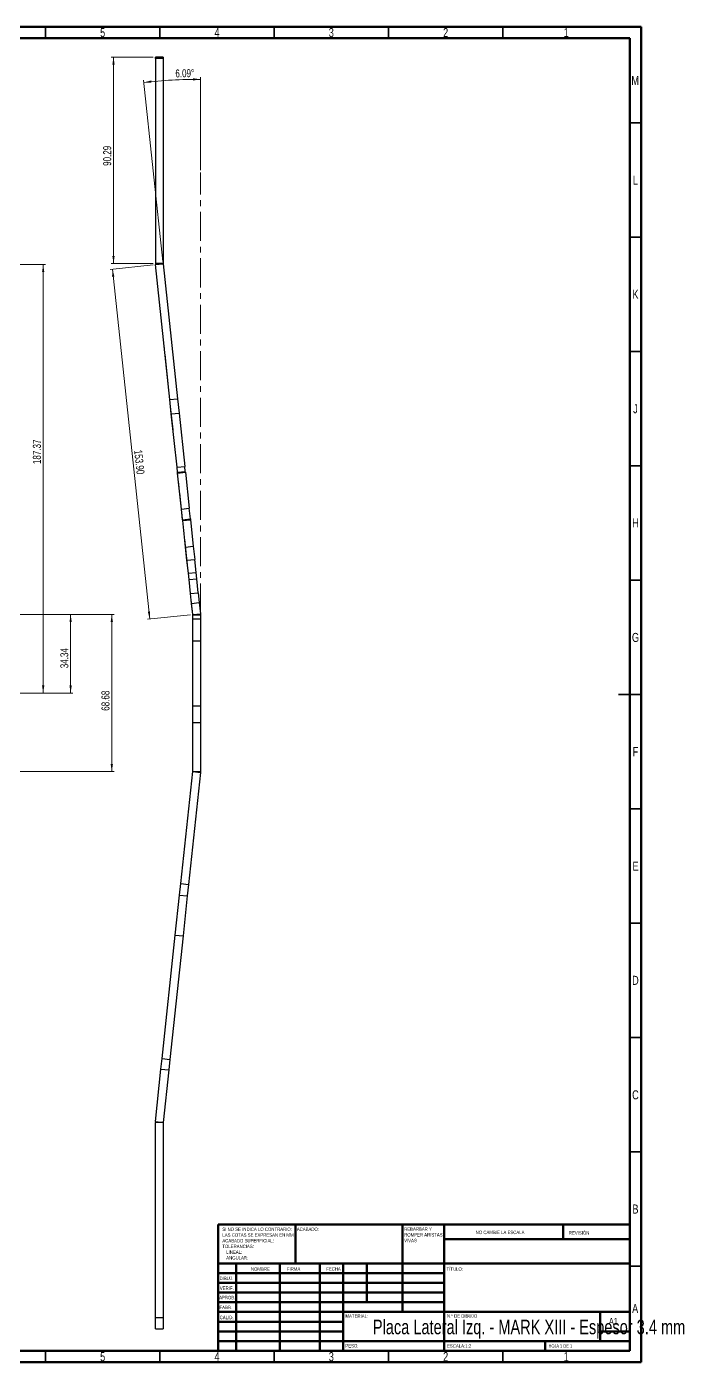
# Model space of a CAD drawing. Header units: millimetres. Extents: x 0 to 855, y 0 to 589.
# Drawn here: x 567 to 855, y 5 to 589 of the extents above; entities that cross this region are included whole.
import ezdxf

# ---------------------------------------------------------------- set-up
doc = ezdxf.new("R2010")
doc.units = ezdxf.units.MM
doc.linetypes.add('CENTERX2', pattern=[20.32, 12.7, -2.54, 2.54, -2.54])
doc.styles.add('SLDTEXTSTYLE0', font='TXT', dxfattribs={"width": 0.75})
doc.styles.add('SLDTEXTSTYLE1', font='TXT', dxfattribs={"width": 0.681818})
doc.dimstyles.new('SLDDIMSTYLE0', dxfattribs={"dimtxt": 3.5, "dimasz": 3.302, "dimexe": 0, "dimexo": 0.0625, "dimgap": 0.875, "dimtad": 1, "dimrnd": 1e-09, "dimzin": 4, "dimdsep": 46, "dimtxsty": 'SLDTEXTSTYLE0', "dimsah": 1, "dimcen": 0.09, "dimadec": 0, "dimazin": 1, "dimtfac": 1, "dimtofl": 0, "dimtmove": 0, "dimatfit": 3, "dimfxl": 0, "dimfrac": 2, "dimtolj": 1, "dimtzin": 12, "dimarcsym": 0})
doc.dimstyles.new('SLDDIMSTYLE1', dxfattribs={"dimtxt": 3.5, "dimasz": 3.302, "dimexe": 0, "dimexo": 0.0625, "dimgap": 0.875, "dimtad": 1, "dimrnd": 1e-09, "dimzin": 12, "dimdsep": 46, "dimtxsty": 'SLDTEXTSTYLE0', "dimsah": 1, "dimcen": 0.09, "dimadec": 0, "dimazin": 3, "dimtfac": 1, "dimtofl": 0, "dimtmove": 0, "dimatfit": 3, "dimfxl": 0, "dimfrac": 2, "dimtolj": 1, "dimtzin": 12, "dimarcsym": 0})
doc.dimstyles.new('SLDDIMSTYLE4', dxfattribs={"dimtxt": 3.5, "dimasz": 3.302, "dimexe": 0, "dimexo": 0.0625, "dimgap": 0.875, "dimtad": 1, "dimdec": 4, "dimzin": 12, "dimdsep": 46, "dimtxsty": 'SLDTEXTSTYLE0', "dimsah": 1, "dimcen": 0.09, "dimazin": 3, "dimtfac": 1, "dimtofl": 0, "dimtmove": 0, "dimatfit": 3, "dimfxl": 0, "dimfrac": 2, "dimtolj": 1, "dimtzin": 12, "dimarcsym": 0})

# ---------------------------------------------------------------- blocks, each defined once
blk = doc.blocks.new('SW_NOTE_0')
at = {"color": 0, "linetype": 'Continuous', "lineweight": 0, "char_height": 1.5, "attachment_point": 1, "style": 'SLDTEXTSTYLE0'}
for s, insert in [('SI NO SE INDICA LO CONTRARIO:', (0, 1.93)), ('ACABADO SUPERFICIAL:', (0, -3.07)), ('TOLERANCIAS:', (0, -5.57)), ('LAS COTAS SE EXPRESAN EN MM', (0, -0.57)), ('ANGULAR:', (1.69, -10.57)), ('LINEAL:', (1.69, -8.07))]:
    blk.add_mtext(s, dxfattribs=dict(at, insert=insert))
blk = doc.blocks.new('SW_NOTE_0_1')
at = {"color": 0, "linetype": 'Continuous', "lineweight": 0, "char_height": 1.5, "attachment_point": 1, "style": 'SLDTEXTSTYLE0'}
for s, insert in [('REBARBAR Y', (0, 1.93)), ('VIVAS', (0, -3.07)), ('ROMPER ARISTAS', (0, -0.57))]:
    blk.add_mtext(s, dxfattribs=dict(at, insert=insert))
blk = doc.blocks.new('_D_3')
at = {"color": 7, "linetype": 'Continuous', "lineweight": 0}
for p, q in [((357.01, 485.01), (575.44, 485.01)), ((574.44, 485.01), (574.44, 297.64)), ((519.07, 297.64), (575.44, 297.64))]:
    blk.add_line(p, q, dxfattribs=at)
at = {"color": 7, "linetype": 'Continuous', "lineweight": 18}
for points in [[(574.44, 485.01), (573.94, 481.71), (574.95, 481.71)], [(574.44, 297.64), (574.95, 300.94), (573.94, 300.94)]]:
    blk.add_solid(points, dxfattribs=at)
at = {"color": 7, "linetype": 'Continuous', "lineweight": 18, "insert": (569.93, 397.75), "char_height": 3.5, "attachment_point": 1, "rotation": 90, "style": 'SLDTEXTSTYLE0'}
blk.add_mtext('187.37', dxfattribs=at)
blk = doc.blocks.new('_D_4')
at = {"color": 7, "linetype": 'Continuous', "lineweight": 0}
for p, q in [((453.13, 331.98), (587.44, 331.98)), ((586.44, 331.98), (586.44, 297.64)), ((519.07, 297.64), (587.44, 297.64))]:
    blk.add_line(p, q, dxfattribs=at)
at = {"color": 7, "linetype": 'Continuous', "lineweight": 18}
for points in [[(586.44, 331.98), (585.94, 328.68), (586.95, 328.68)], [(586.44, 297.64), (586.95, 300.94), (585.94, 300.94)]]:
    blk.add_solid(points, dxfattribs=at)
at = {"color": 7, "linetype": 'Continuous', "lineweight": 18, "insert": (581.93, 308.48), "char_height": 3.5, "attachment_point": 1, "rotation": 90, "style": 'SLDTEXTSTYLE0'}
blk.add_mtext('34.34', dxfattribs=at)
blk = doc.blocks.new('_D_9')
at = {"color": 7, "linetype": 'Continuous', "lineweight": 0}
for p, q in [((403.97, 331.98), (605.44, 331.98)), ((604.44, 331.98), (604.44, 263.3)), ((382.85, 263.3), (605.44, 263.3))]:
    blk.add_line(p, q, dxfattribs=at)
at = {"color": 7, "linetype": 'Continuous', "lineweight": 18}
for points in [[(604.44, 331.98), (603.94, 328.68), (604.95, 328.68)], [(604.44, 263.3), (604.95, 266.6), (603.94, 266.6)]]:
    blk.add_solid(points, dxfattribs=at)
at = {"color": 7, "linetype": 'Continuous', "lineweight": 18, "insert": (599.93, 289.89), "char_height": 3.5, "attachment_point": 1, "rotation": 90, "style": 'SLDTEXTSTYLE0'}
blk.add_mtext('68.68', dxfattribs=at)
blk = doc.blocks.new('_D_10')
at = {"color": 7, "linetype": 'Continuous', "lineweight": 0}
for p, q in [((643.25, 526.2), (643.25, 566.98)), ((626.8, 486.37), (618.34, 565.65))]:
    blk.add_line(p, q, dxfattribs=at)
at = {"color": 7, "linetype": 'Continuous', "lineweight": 18}
blk.add_arc((643.25, 332.12), 233.86, 90, 96.09, dxfattribs=at)
for points in [[(618.44, 564.66), (621.78, 564.48), (621.68, 565.49)], [(643.25, 565.98), (639.95, 566.46), (639.96, 565.45)]]:
    blk.add_solid(points, dxfattribs=at)
at = {"color": 7, "linetype": 'Continuous', "lineweight": 18, "insert": (632.22, 570.3), "char_height": 3.5, "attachment_point": 1, "rotation": 1.34124, "style": 'SLDTEXTSTYLE0'}
blk.add_mtext('6.09°', dxfattribs=at)
blk = doc.blocks.new('_D_11')
at = {"color": 7, "linetype": 'Continuous', "lineweight": 0}
for p, q in [((622.53, 484.9), (603.74, 482.9)), ((621.06, 329.97), (604.74, 483.01)), ((638.86, 331.87), (620.07, 329.87))]:
    blk.add_line(p, q, dxfattribs=at)
at = {"color": 7, "linetype": 'Continuous', "lineweight": 18}
for points in [[(604.74, 483.01), (604.58, 479.67), (605.59, 479.78)], [(621.06, 329.97), (621.22, 333.31), (620.21, 333.2)]]:
    blk.add_solid(points, dxfattribs=at)
at = {"color": 7, "linetype": 'Continuous', "lineweight": 18, "insert": (617.69, 404.14), "char_height": 3.5, "attachment_point": 1, "rotation": 276.09, "style": 'SLDTEXTSTYLE0'}
blk.add_mtext('153.90', dxfattribs=at)
blk = doc.blocks.new('_D_12')
at = {"color": 7, "linetype": 'Continuous', "lineweight": 0}
for p, q in [((622.5, 575.74), (604.2, 575.74)), ((605.2, 485.45), (605.2, 575.74)), ((622.5, 485.45), (604.2, 485.45))]:
    blk.add_line(p, q, dxfattribs=at)
at = {"color": 7, "linetype": 'Continuous', "lineweight": 18}
for points in [[(605.2, 575.74), (604.69, 572.44), (605.7, 572.44)], [(605.2, 485.45), (605.7, 488.75), (604.69, 488.75)]]:
    blk.add_solid(points, dxfattribs=at)
at = {"color": 7, "linetype": 'Continuous', "lineweight": 18, "insert": (600.68, 528.15), "char_height": 3.5, "attachment_point": 1, "rotation": 90, "style": 'SLDTEXTSTYLE0'}
blk.add_mtext('90.29', dxfattribs=at)

msp = doc.modelspace()

# ---------------------------------------------------------------- linework, layer by layer
at = {"color": 7, "linetype": 'Continuous', "lineweight": 70}
for p, q in [((15, 589), (836, 589)), ((20, 584), (831, 584)), ((831, 584), (831, 10)), ((836, 589), (836, 5)), ((831, 10), (20, 10)), ((836, 5), (15, 5))]:
    msp.add_line(p, q, dxfattribs=at)
at = {"color": 7, "linetype": 'Continuous', "lineweight": 35}
for p, q in [((575.5, 584), (575.5, 589)), ((625.5, 584), (625.5, 589)), ((675.5, 584), (675.5, 589)), ((725.5, 584), (725.5, 589)), ((775.5, 584), (775.5, 589)), ((831, 547), (836, 547)), ((831, 497), (836, 497)), ((831, 447), (836, 447)), ((831, 397), (836, 397)), ((831, 347), (836, 347)), ((836, 297), (826, 297)), ((831, 297), (836, 297)), ((831, 247), (836, 247)), ((831, 197), (836, 197)), ((831, 147), (836, 147)), ((831, 97), (836, 97)), ((831, 47), (836, 47)), ((575.5, 10), (575.5, 5)), ((625.5, 10), (625.5, 5)), ((675.5, 10), (675.5, 5)), ((725.5, 10), (725.5, 5)), ((775.5, 10), (775.5, 5))]:
    msp.add_line(p, q, dxfattribs=at)
at = {"color": 7, "linetype": 'Continuous', "lineweight": 25}
for p, q in [((626.8993, 575.74405), (623.4993, 575.74405)), ((623.4993, 575.15836), (623.4993, 575.74405)), ((623.4993, 575.15836), (623.4993, 485.44932)), ((626.8993, 575.15836), (623.4993, 575.15836)), ((626.8993, 575.74405), (626.8993, 575.15836)), ((626.8993, 575.15836), (626.8993, 485.44932)), ((626.8993, 485.44932), (623.4993, 485.44932)), ((623.52264, 485.01047), (626.90346, 485.37117)), ((629.82691, 425.92234), (623.52264, 485.01047)), ((626.90346, 485.37117), (633.20772, 426.28305)), ((629.82691, 425.92234), (633.20772, 426.28305)), ((630.48819, 419.72434), (629.82691, 425.92234)), ((633.20772, 426.28305), (633.86901, 420.08505)), ((630.48819, 419.72434), (633.86901, 420.08505)), ((632.97908, 396.37796), (630.48819, 419.72434)), ((633.86901, 420.08505), (636.35989, 396.73867)), ((632.97908, 396.37796), (636.35989, 396.73867)), ((633.2124, 394.19114), (632.97908, 396.37796)), ((633.2124, 394.19114), (636.59321, 394.55185)), ((633.24148, 393.91858), (633.2124, 394.19114)), ((633.24148, 393.91858), (636.62229, 394.27928)), ((633.25088, 393.83044), (633.24148, 393.91858)), ((633.25088, 393.83044), (636.63169, 394.19114)), ((634.9281, 378.11034), (633.25088, 393.83044)), ((636.59321, 394.55185), (636.35989, 396.73867)), ((636.62229, 394.27928), (636.59321, 394.55185)), ((636.62229, 394.27928), (636.63169, 394.19114)), ((636.63169, 394.19114), (638.30891, 378.47105)), ((634.9281, 378.11034), (638.30891, 378.47105)), ((635.42924, 373.41328), (634.9281, 378.11034)), ((635.42924, 373.41328), (638.81006, 373.77399)), ((635.43022, 373.40416), (638.81103, 373.76487)), ((638.81006, 373.77399), (638.30891, 378.47105)), ((638.81103, 373.76487), (638.81006, 373.77399)), ((638.81103, 373.76487), (638.84854, 373.41328)), ((635.43022, 373.40416), (635.42924, 373.41328)), ((635.46773, 373.05257), (635.43022, 373.40416)), ((635.46773, 373.05257), (638.84854, 373.41328)), ((636.70678, 361.43927), (635.46773, 373.05257)), ((638.84854, 373.41328), (640.08759, 361.79998)), ((636.70678, 361.43927), (640.08759, 361.79998)), ((637.31511, 355.73759), (636.70678, 361.43927)), ((640.08759, 361.79998), (640.69592, 356.0983)), ((637.31511, 355.73759), (640.69592, 356.0983)), ((637.92824, 349.99092), (637.31511, 355.73759)), ((641.30905, 350.35163), (640.69592, 356.0983)), ((637.92824, 349.99092), (641.30905, 350.35163)), ((638.22018, 347.25465), (637.92824, 349.99092)), ((638.22018, 347.25465), (641.60099, 347.61536)), ((638.87179, 341.14728), (638.22018, 347.25465)), ((641.60099, 347.61536), (641.30905, 350.35163)), ((642.2526, 341.50798), (641.60099, 347.61536)), ((638.87179, 341.14728), (642.2526, 341.50798)), ((639.3307, 336.84599), (638.87179, 341.14728)), ((642.2526, 341.50798), (642.71152, 337.2067)), ((639.3307, 336.84599), (642.71152, 337.2067)), ((639.85006, 331.97824), (639.3307, 336.84599)), ((642.71152, 337.2067), (643.23087, 332.33895)), ((639.85006, 331.97824), (643.23087, 332.33895)), ((639.85421, 331.90009), (643.25421, 331.90009)), ((639.85421, 329.90752), (639.85421, 331.90009)), ((643.25421, 329.90752), (639.85421, 329.90752)), ((639.85421, 320.4523), (639.85421, 329.90752)), ((643.25421, 331.90009), (643.25421, 329.90752)), ((643.25421, 329.90752), (643.25421, 320.4523)), ((639.85421, 320.4523), (643.25421, 320.4523)), ((639.85421, 292.06097), (639.85421, 320.4523)), ((643.25421, 320.4523), (643.25421, 292.06097)), ((639.85421, 292.06097), (643.25421, 292.06097)), ((639.85421, 284.7765), (639.85421, 292.06097)), ((643.25421, 292.06097), (643.25421, 284.7765)), ((639.85421, 284.7765), (643.25421, 284.7765)), ((639.85421, 263.38019), (639.85421, 284.7765)), ((643.25421, 284.7765), (643.25421, 263.38019)), ((634.62079, 214.28959), (639.85006, 263.30204)), ((643.23087, 262.94134), (638.0016, 213.92888)), ((639.85006, 263.30204), (643.23087, 262.94134)), ((639.85421, 263.38019), (643.25421, 263.38019)), ((634.08703, 209.28678), (634.62079, 214.28959)), ((634.62079, 214.28959), (638.0016, 213.92888)), ((638.0016, 213.92888), (637.46784, 208.92608)), ((632.22495, 191.83411), (634.08703, 209.28678)), ((634.08703, 209.28678), (637.46784, 208.92608)), ((637.46784, 208.92608), (635.60577, 191.4734)), ((626.45726, 137.77513), (632.22495, 191.83411)), ((635.60577, 191.4734), (629.83807, 137.41442)), ((632.22495, 191.83411), (635.60577, 191.4734)), ((625.96693, 133.17937), (626.45726, 137.77513)), ((626.45726, 137.77513), (629.83807, 137.41442)), ((629.83807, 137.41442), (629.34774, 132.81867)), ((623.52264, 110.26982), (625.96693, 133.17937)), ((625.96693, 133.17937), (629.34774, 132.81866)), ((629.34774, 132.81866), (626.90346, 109.90911)), ((626.8993, 109.83096), (623.4993, 109.83096)), ((623.4993, 24.61), (623.4993, 109.83096)), ((623.52264, 110.26982), (626.90346, 109.90911)), ((626.8993, 109.83096), (626.8993, 24.61)), ((623.4993, 24.61), (626.8993, 24.61)), ((623.4993, 19.68611), (623.4993, 24.61)), ((626.8993, 24.61), (626.8993, 19.68611)), ((623.4993, 19.68611), (626.8993, 19.68611))]:
    msp.add_line(p, q, dxfattribs=at)
at = {"color": 7, "linetype": 'CENTERX2', "lineweight": 18}
for p, q in [((623.4993, 485.44932), (623.4993, 575.74405)), ((643.25421, 292.14014), (643.25421, 525.20491)), ((639.85006, 331.97824), (623.52264, 485.01047))]:
    msp.add_line(p, q, dxfattribs=at)
at = {"color": 7, "linetype": 'Continuous', "lineweight": 50}
for p, q in [((651, 65.25), (831, 65.25)), ((651, 65.25), (651, 10)), ((684.8, 48.25), (684.8, 65.25)), ((731.6, 65.25), (731.6, 27)), ((749.8, 65.25), (749.8, 10)), ((801.8, 58.875), (801.8, 65.25)), ((831, 58.875), (749.8, 58.875)), ((831, 48.25), (651, 48.25)), ((658.8, 48.25), (658.8, 10)), ((677.99095, 48.25), (677.99095, 10)), ((695.39893, 48.25), (695.39893, 10)), ((705.6, 10), (705.6, 48.25)), ((716, 31.25), (716, 48.25)), ((749.8, 44), (651, 44)), ((749.8, 39.75), (651, 39.75)), ((749.8, 35.5), (651, 35.5)), ((749.8, 31.25), (651, 31.25)), ((705.6, 27), (651, 27)), ((705.6, 27), (831, 27)), ((818, 14.25), (818, 27)), ((705.6, 22.74993), (651, 22.74993)), ((705.6, 18.5), (651, 18.5)), ((831, 18.5), (818, 18.5)), ((651, 14.25), (831, 14.25)), ((794, 10), (794, 14.25))]:
    msp.add_line(p, q, dxfattribs=at)
at = {"color": 7, "linetype": 'Continuous', "lineweight": 25}
for points in [[(623.4993, 485.44932), (623.4993, 485.30276), (623.5071, 485.1562), (623.52264, 485.01047)], [(626.8993, 485.44932), (626.8993, 485.42322), (626.90069, 485.39712), (626.90346, 485.37117)], [(639.85006, 331.97824), (639.85283, 331.95229), (639.85421, 331.92619), (639.85421, 331.90009)], [(643.23087, 332.33895), (643.24642, 332.19321), (643.25421, 332.04665), (643.25421, 331.90009)], [(639.85421, 263.38019), (639.85421, 263.35409), (639.85283, 263.32799), (639.85006, 263.30204)], [(643.25421, 263.38019), (643.25421, 263.23363), (643.24642, 263.08707), (643.23087, 262.94134)], [(623.52264, 110.26982), (623.5071, 110.12408), (623.4993, 109.97752), (623.4993, 109.83096)], [(626.90346, 109.90911), (626.90069, 109.88316), (626.8993, 109.85706), (626.8993, 109.83096)]]:
    msp.add_open_spline(points, degree=3, dxfattribs=at)

# ---------------------------------------------------------------- block references
at = {"color": 7, "linetype": 'Continuous', "lineweight": 0}
for name, p in [('SW_NOTE_0', (652.80283, 61.98737)), ('SW_NOTE_0_1', (732.30922, 62.06949))]:
    msp.add_blockref(name, p, dxfattribs=at)

# ---------------------------------------------------------------- texts
for s, insert, char_height, attachment_point, style in [('5', (600.46004, 588.4383), 3.96875, 2, 'SLDTEXTSTYLE0'), ('4', (650.46004, 588.4383), 3.96875, 2, 'SLDTEXTSTYLE0'), ('3', (700.46004, 588.4383), 3.96875, 2, 'SLDTEXTSTYLE0'), ('2', (750.46004, 588.4383), 3.96875, 2, 'SLDTEXTSTYLE0'), ('1', (803.21004, 588.4383), 3.96875, 2, 'SLDTEXTSTYLE0'), ('M', (833.36174, 567.49706), 3.96875, 2, 'SLDTEXTSTYLE0'), ('L', (833.45452, 523.9383), 3.96875, 2, 'SLDTEXTSTYLE0'), ('K', (833.48852, 473.99706), 3.96875, 2, 'SLDTEXTSTYLE0'), ('J', (833.46509, 423.9383), 3.96875, 2, 'SLDTEXTSTYLE0'), ('H', (833.49035, 373.99706), 3.96875, 2, 'SLDTEXTSTYLE0'), ('G', (833.48668, 323.9383), 3.96875, 2, 'SLDTEXTSTYLE0'), ('F', (833.45774, 273.99706), 3.96875, 2, 'SLDTEXTSTYLE0'), ('E', (833.50781, 223.9383), 3.96875, 2, 'SLDTEXTSTYLE0'), ('D', (833.45269, 173.99706), 3.96875, 2, 'SLDTEXTSTYLE0'), ('C', (833.45866, 123.9383), 3.96875, 2, 'SLDTEXTSTYLE0'), ('B', (833.4706, 73.99706), 3.96875, 2, 'SLDTEXTSTYLE0'), ('ACABADO:', (685.37129, 63.91927), 1.5, 1, 'SLDTEXTSTYLE0'), ('NO CAMBIE LA ESCALA', (763.61464, 62.53299), 1.5, 1, 'SLDTEXTSTYLE0'), ('REVISIÓN', (804.32758, 62.33491), 1.5, 1, 'SLDTEXTSTYLE0'), ('TÍTULO:', (750.85709, 46.57618), 1.5, 1, 'SLDTEXTSTYLE0'), ('DIBUJ.', (651.5901, 42.42971), 1.5, 1, 'SLDTEXTSTYLE0'), ('NOMBRE', (665.32224, 46.50148), 1.5, 1, 'SLDTEXTSTYLE0'), ('FIRMA', (681.03359, 46.56176), 1.5, 1, 'SLDTEXTSTYLE0'), ('FECHA', (698.2147, 46.57618), 1.5, 1, 'SLDTEXTSTYLE0'), ('VERIF.', (651.69882, 38.15441), 1.5, 1, 'SLDTEXTSTYLE0'), ('APROB.', (651.40172, 34.0643), 1.5, 1, 'SLDTEXTSTYLE0'), ('FABR.', (651.5425, 29.7337), 1.5, 1, 'SLDTEXTSTYLE0'), ('A', (833.33969, 30.49706), 3.96875, 2, 'SLDTEXTSTYLE0'), ('CALID.', (651.66904, 25.34965), 1.5, 1, 'SLDTEXTSTYLE0'), ('MATERIAL:', (706.64586, 25.98606), 1.5, 1, 'SLDTEXTSTYLE0'), ('Placa Lateral Izq. - MARK XIII - Espesor 3.4 mm', (786.93965, 23.60691), 6.35, 2, 'SLDTEXTSTYLE0'), ('N.º DE DIBUJO', (751.07397, 25.98606), 1.5, 1, 'SLDTEXTSTYLE0'), ('A1', (821.87116, 24.40639), 2.910417, 1, 'SLDTEXTSTYLE0'), ('PESO:', (706.61781, 12.94931), 1.4986, 1, 'SLDTEXTSTYLE0'), ('ESCALA:1:2', (751.07397, 12.90009), 1.5, 1, 'SLDTEXTSTYLE0'), ('HOJA 1 DE 1', (795.47829, 12.90009), 1.5, 1, 'SLDTEXTSTYLE1'), ('5', (600.46004, 9.4383), 3.96875, 2, 'SLDTEXTSTYLE0'), ('4', (650.46004, 9.4383), 3.96875, 2, 'SLDTEXTSTYLE0'), ('3', (700.46004, 9.4383), 3.96875, 2, 'SLDTEXTSTYLE0'), ('2', (750.46004, 9.4383), 3.96875, 2, 'SLDTEXTSTYLE0'), ('1', (803.21004, 9.4383), 3.96875, 2, 'SLDTEXTSTYLE0')]:
    msp.add_mtext(s, dxfattribs=dict(at, insert=insert, char_height=char_height, attachment_point=attachment_point, style=style))

# ---------------------------------------------------------------- dimensions: what is measured, and where the dimension line sits
at = {"color": 7, "linetype": 'Continuous', "lineweight": 18}
for base, p1, p2, angle, dimstyle, picture, middle in [((605.19662, 575.74405), (623.4993, 485.44932), (623.4993, 575.74405), 90, 'SLDDIMSTYLE1', '_D_12', (605.19662, 533.97185)), ((574.44358, 297.64014), (356.00623, 485.01047), (518.07151, 297.64014), 90, 'SLDDIMSTYLE1', '_D_3', (574.44358, 404.8623)), ((604.73566, 483.00603), (639.85006, 331.97824), (623.52264, 485.01047), 276.09, 'SLDDIMSTYLE0', '_D_11', (613.95573, 396.58899)), ((604.44358, 263.30204), (402.96642, 331.97824), (381.84946, 263.30204), 90, 'SLDDIMSTYLE1', '_D_9', (604.44358, 295.71173)), ((586.44358, 297.64014), (452.12753, 331.97824), (518.07151, 297.64014), 90, 'SLDDIMSTYLE1', '_D_4', (586.44358, 314.29824))]:
    dim = msp.add_linear_dim(base=base, p1=p1, p2=p2, angle=angle, dimstyle=dimstyle, dxfattribs=at)
    dim.commit()
    dim.dimension.update_dxf_attribs({"geometry": picture, "text_midpoint": middle, "dimtype": 160})
dim = msp.add_angular_dim_2l(base=(630.83169, 565.64661), line1=((643.25421, 525.20491), (643.25421, 292.14014)), line2=((626.90346, 485.37117), (633.20772, 426.28305)), dimstyle='SLDDIMSTYLE4', dxfattribs=at)
dim.commit()
dim.dimension.update_dxf_attribs({"geometry": '_D_10', "text_midpoint": (637.78035, 565.91271), "dimtype": 162})

doc.saveas('drawing.dxf')
